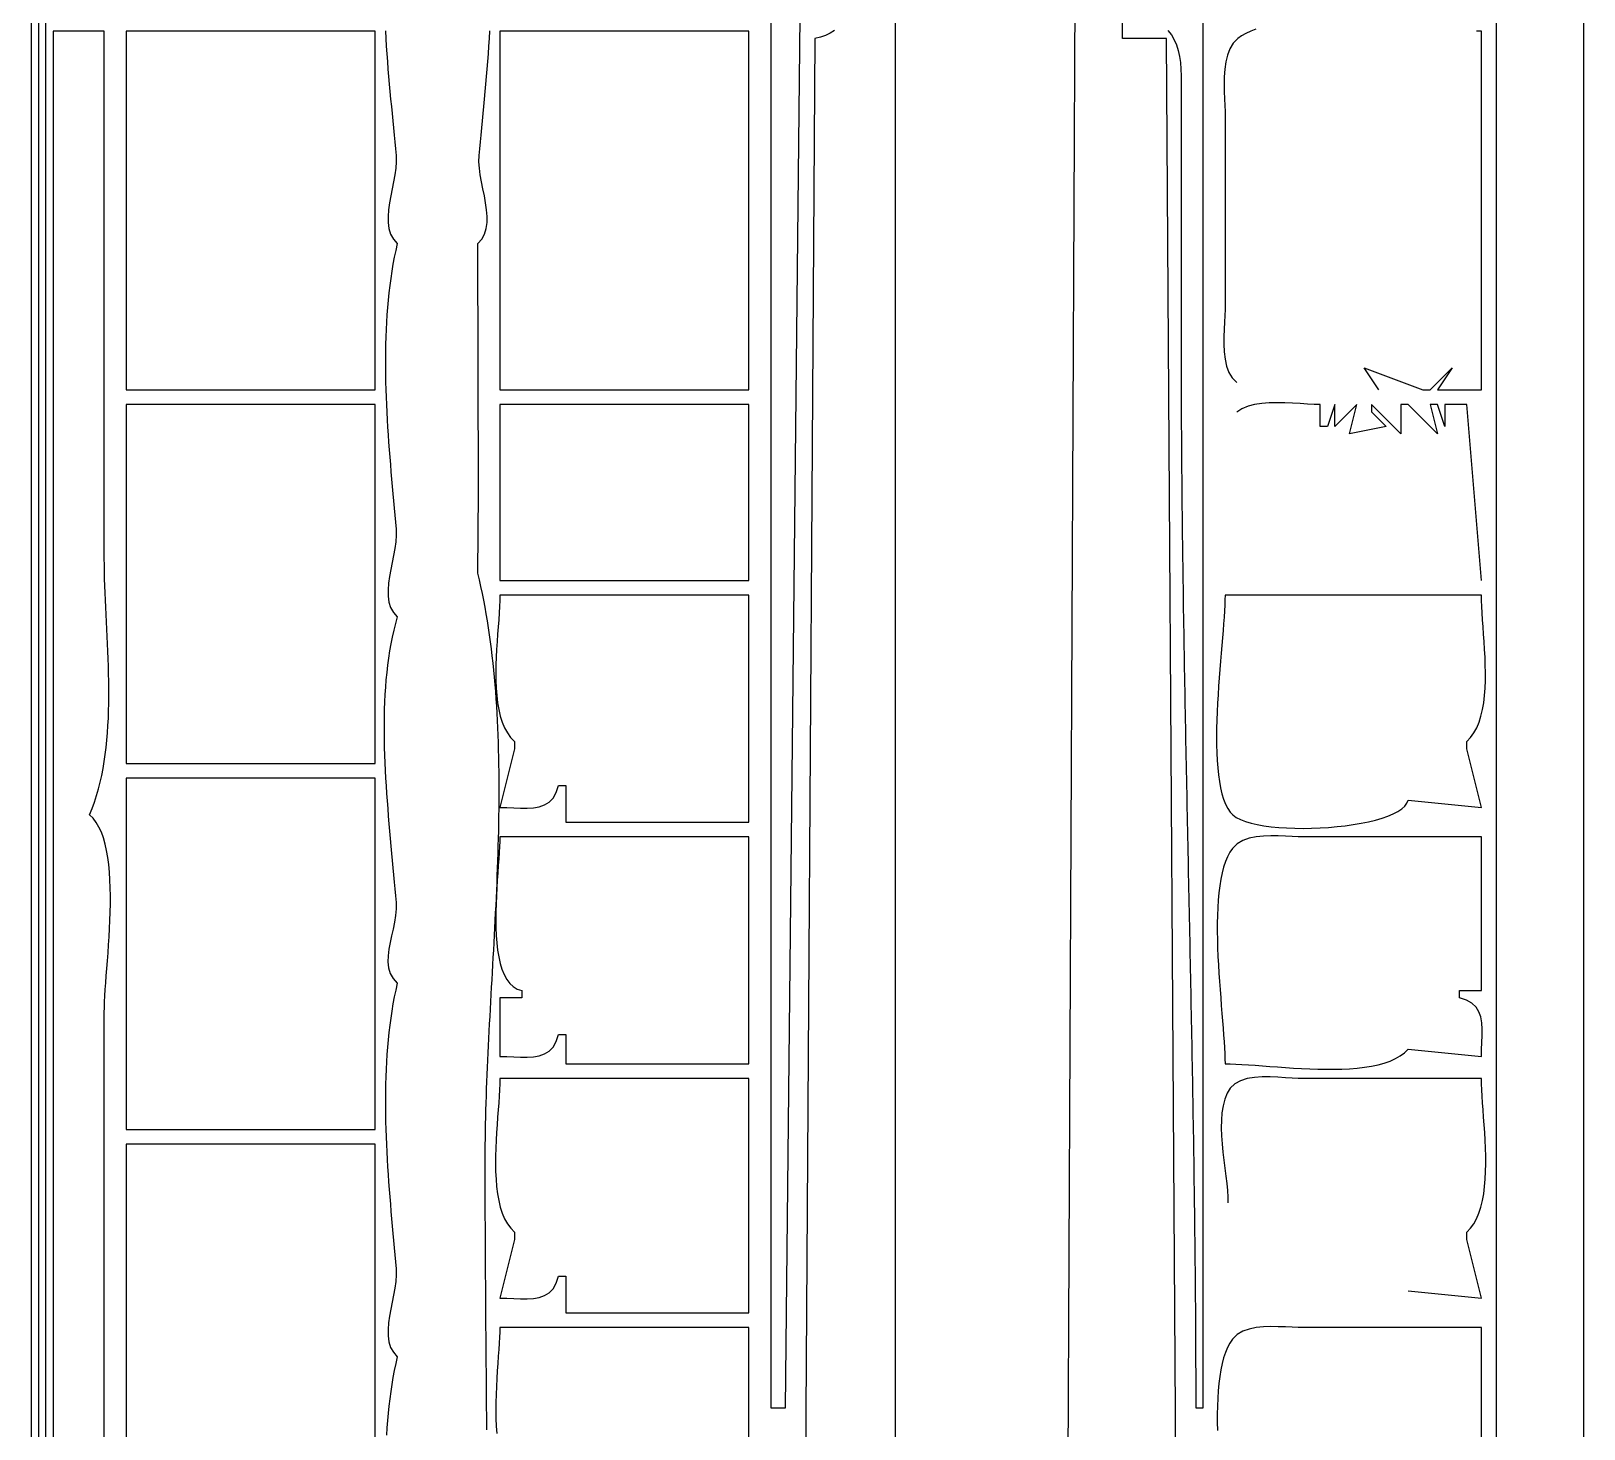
# Model space of a CAD drawing. Header units: metres. Extents: x 134 to 749, y 125 to 1181.
# Drawn here: x 290 to 502, y 752.1 to 943 of the extents above; entities that cross this region are included whole.
import ezdxf

# ---------------------------------------------------------------- set-up
doc = ezdxf.new("R2010")
doc.units = ezdxf.units.M

msp = doc.modelspace()

# ---------------------------------------------------------------- linework, layer by layer
for p, q in [((290, 1125), (290, 506)), ((291, 1124), (291, 603)), ((292, 603), (292, 1122)), ((502, 666), (502, 1120)), ((490, 1097), (490, 666)), ((439, 942), (439, 1068)), ((408, 653), (408, 1053)), ((433, 1053), (431, 638)), ((391, 983), (391, 755)), ((450, 755), (450, 982)), ((393, 755), (395, 945)), ((293, 943), (293, 731)), ((300, 943), (293, 943)), ((300, 871), (300, 943)), ((303, 943), (303, 894)), ((337, 943), (303, 943)), ((337, 894), (337, 943)), ((338.3721, 943.0226), (338.4312, 941.9751)), ((338.4312, 941.9751), (338.4972, 940.9294)), ((352.5026, 940.9294), (352.5686, 941.9751)), ((352.5686, 941.9751), (352.6278, 943.0226)), ((354, 943), (354, 894)), ((388, 943), (354, 943)), ((388, 894), (388, 943)), ((397, 942), (395, 638)), ((397.7585, 942.1644), (397, 942)), ((398.461, 942.4042), (397.7585, 942.1644)), ((399.1095, 942.7161), (398.461, 942.4042)), ((399.706, 943.0965), (399.1095, 942.7161)), ((445, 942), (439, 942)), ((447, 638), (445, 942)), ((445.1985, 943.0677), (445.6859, 942.4713)), ((445.6859, 942.4713), (446.0789, 941.8155)), ((446.0789, 941.8155), (446.3876, 941.105)), ((454.1257, 941.3387), (453.6575, 940.5814)), ((454.7422, 941.9722), (454.1257, 941.3387)), ((455.2643, 942.3464), (454.7423, 941.9722)), ((455.8542, 942.6823), (455.2643, 942.3464)), ((456.5079, 942.9815), (455.8542, 942.6823)), ((457.2216, 943.2456), (456.5079, 942.9815)), ((488, 943), (487.3449, 943.0084)), ((488, 894), (488, 943)), ((338.4972, 940.9294), (338.5695, 939.8862)), ((338.5695, 939.8862), (338.6472, 938.8464)), ((352.3526, 938.8465), (352.4303, 939.8863)), ((352.4303, 939.8863), (352.5026, 940.9294)), ((446.3876, 941.105), (446.6217, 940.3443)), ((446.6217, 940.3443), (446.7911, 939.538)), ((446.7911, 939.538), (446.9059, 938.6906)), ((453.3186, 939.7232), (453.0902, 938.7872)), ((453.6575, 940.5814), (453.3186, 939.7232)), ((338.6472, 938.8464), (338.7297, 937.8108)), ((338.7297, 937.8108), (338.8162, 936.7801)), ((352.1836, 936.7801), (352.2701, 937.8108)), ((352.2701, 937.8108), (352.3526, 938.8465)), ((446.9059, 938.6906), (446.9758, 937.8067)), ((446.9758, 937.8067), (447.0109, 936.891)), ((452.9533, 937.7967), (452.8892, 936.7746)), ((453.0902, 938.7872), (452.9533, 937.7967)), ((338.8162, 936.7801), (338.9061, 935.7552)), ((338.9061, 935.7552), (338.9986, 934.7368)), ((352.0013, 934.7368), (352.0937, 935.7552)), ((352.0937, 935.7552), (352.1836, 936.7801)), ((447.0158, 934.9819), (447.0055, 933.9977)), ((447.0109, 936.891), (447.0209, 935.9478)), ((447.0209, 935.9478), (447.0158, 934.9819)), ((452.8892, 936.7746), (452.879, 935.7441)), ((452.879, 935.7441), (452.9039, 934.7283)), ((338.9986, 934.7368), (339.0929, 933.7258)), ((339.0929, 933.7258), (339.1884, 932.723)), ((351.8114, 932.7231), (351.9069, 933.7259)), ((351.9069, 933.7259), (352.0013, 934.7368)), ((447.0055, 933.9977), (447, 933)), ((447, 933), (447, 900)), ((452.9039, 934.7283), (452.9449, 933.7502)), ((452.9449, 933.7502), (452.9832, 932.8331)), ((452.9832, 932.8331), (453, 932)), ((339.1884, 932.723), (339.2844, 931.7292)), ((339.2844, 931.7292), (339.3801, 930.7452)), ((339.3801, 930.7452), (339.4748, 929.7717)), ((351.525, 929.7718), (351.6197, 930.7452)), ((351.6197, 930.7452), (351.7154, 931.7292)), ((351.7154, 931.7292), (351.8114, 932.7231)), ((453, 932), (453, 905)), ((339.4748, 929.7717), (339.5678, 928.8097)), ((339.5678, 928.8097), (339.6583, 927.8598)), ((351.3415, 927.8599), (351.432, 928.8097)), ((351.432, 928.8097), (351.525, 929.7718)), ((339.6583, 927.8598), (339.7458, 926.923)), ((339.7458, 926.923), (339.8294, 926)), ((351.1705, 926), (351.254, 926.923)), ((351.254, 926.923), (351.3415, 927.8599)), ((339.8528, 925.1586), (339.7919, 924.2724)), ((339.8294, 926), (339.8528, 925.1586)), ((351.147, 925.1586), (351.1705, 926)), ((351.2079, 924.2725), (351.147, 925.1586)), ((339.4999, 922.4081), (339.31, 921.4512)), ((339.6674, 923.3521), (339.4999, 922.4081)), ((339.7919, 924.2724), (339.6674, 923.3521)), ((351.3324, 923.3522), (351.2079, 924.2725)), ((351.4999, 922.4082), (351.3324, 923.3522)), ((351.6898, 921.4513), (351.4999, 922.4082)), ((339.1184, 920.4918), (338.9456, 919.5405)), ((339.31, 921.4512), (339.1184, 920.4918)), ((351.8814, 920.4919), (351.6898, 921.4513)), ((352.0542, 919.5406), (351.8814, 920.4919)), ((338.8125, 918.6081), (338.7395, 917.7049)), ((338.9456, 919.5405), (338.8125, 918.6081)), ((352.1873, 918.6081), (352.0542, 919.5406)), ((352.2603, 917.705), (352.1873, 918.6081)), ((338.7395, 917.7049), (338.7474, 916.8417)), ((338.7474, 916.8417), (338.8567, 916.029)), ((338.8567, 916.029), (339.0881, 915.2774)), ((351.9117, 915.2774), (352.1432, 916.029)), ((352.1432, 916.029), (352.2525, 916.8417)), ((352.2525, 916.8417), (352.2603, 917.705)), ((339.0881, 915.2774), (339.4623, 914.5975)), ((339.4623, 914.5975), (340, 914)), ((340, 914), (339.7868, 913.063)), ((351, 914), (351.5375, 914.5975)), ((351.0941, 880.0008), (351, 914)), ((351.5375, 914.5975), (351.9117, 915.2774)), ((339.591, 912.1169), (339.4119, 911.1619)), ((339.7868, 913.063), (339.591, 912.1169)), ((339.249, 910.1987), (339.1019, 909.2277)), ((339.4119, 911.1619), (339.249, 910.1987)), ((338.9701, 908.2493), (338.8529, 907.2641)), ((339.1019, 909.2277), (338.9701, 908.2493)), ((338.6607, 905.275), (338.5847, 904.2722)), ((338.75, 906.2725), (338.6607, 905.275)), ((338.8529, 907.2641), (338.75, 906.2725)), ((338.5213, 903.2644), (338.4702, 902.2521)), ((338.5847, 904.2722), (338.5213, 903.2644)), ((452.9352, 903.2694), (452.8836, 902.2904)), ((452.9805, 904.1809), (452.9352, 903.2694)), ((453, 905), (452.9805, 904.1809)), ((338.4306, 901.2359), (338.4023, 900.2162)), ((338.4702, 902.2521), (338.4306, 901.2359)), ((452.8454, 901.2689), (452.8402, 900.2299)), ((452.8836, 902.2904), (452.8454, 901.2689)), ((338.3846, 899.1935), (338.377, 898.1683)), ((338.4023, 900.2162), (338.3846, 899.1935)), ((447, 900), (447.0002, 899.0006)), ((447.0002, 899.0006), (447.0011, 898.0011)), ((452.8402, 900.2299), (452.8877, 899.1984)), ((452.8877, 899.1984), (453.0076, 898.1993)), ((338.377, 898.1683), (338.379, 897.1411)), ((338.379, 897.1411), (338.3902, 896.1123)), ((447.0011, 898.0011), (447.0025, 897.0015)), ((447.0025, 897.0015), (447.0044, 896.0018)), ((453.0076, 898.1993), (453.2195, 897.2577)), ((453.2195, 897.2577), (453.5429, 896.3986)), ((474, 894), (472, 897)), ((472, 897), (480, 894)), ((481, 894), (484, 897)), ((484, 897), (482, 894)), ((338.3902, 896.1123), (338.41, 895.0824)), ((338.41, 895.0824), (338.4379, 894.0519)), ((447.0044, 896.0018), (447.0069, 895.0019)), ((447.0069, 895.0019), (447.0099, 894.0019)), ((453.5429, 896.3986), (453.9977, 895.6469)), ((453.9977, 895.6469), (454.6034, 895.0278)), ((303, 894), (337, 894)), ((338.4379, 894.0519), (338.4733, 893.0214)), ((338.4733, 893.0214), (338.5159, 891.9912)), ((354, 894), (388, 894)), ((447.0099, 894.0019), (447.0135, 893.0018)), ((447.0135, 893.0018), (447.0175, 892.0015)), ((480, 894), (481, 894)), ((482, 894), (488, 894)), ((303, 892), (303, 843)), ((337, 892), (303, 892)), ((337, 843), (337, 892)), ((338.5159, 891.9912), (338.565, 890.9618)), ((338.565, 890.9618), (338.6202, 889.9338)), ((354, 892), (354, 868)), ((388, 892), (354, 892)), ((388, 868), (388, 892)), ((447.0175, 892.0015), (447.0221, 891.0012)), ((447.0221, 891.0012), (447.0272, 890.0007)), ((455.3178, 891.4282), (454.6034, 890.9722)), ((456.1387, 891.7687), (455.3178, 891.4282)), ((457.0469, 892.0081), (456.1387, 891.7687)), ((458.0234, 892.1608), (457.0469, 892.0081)), ((459.049, 892.2413), (458.0234, 892.1608)), ((460.1046, 892.2641), (459.049, 892.2413)), ((461.1712, 892.2437), (460.1046, 892.2641)), ((462.2297, 892.1946), (461.1712, 892.2437)), ((463.2609, 892.1311), (462.2297, 892.1946)), ((464.2457, 892.0679), (463.2609, 892.1311)), ((465.1651, 892.0194), (464.2457, 892.0679)), ((466, 892), (465.1651, 892.0194)), ((466, 889), (466, 892)), ((468, 892), (467, 889)), ((471, 892), (468, 889)), ((468, 889), (468, 892)), ((470, 888), (471, 892)), ((477, 888), (473, 892)), ((473, 892), (473, 891)), ((473, 891), (475, 889)), ((478, 892), (477, 892)), ((477, 892), (477, 888)), ((482, 888), (478, 892)), ((482, 892), (481, 892)), ((481, 892), (482, 888)), ((483, 889), (482, 892)), ((486, 892), (483, 892)), ((483, 892), (483, 889)), ((488, 868), (486, 892)), ((338.6202, 889.9338), (338.6809, 888.9075)), ((338.6809, 888.9075), (338.7467, 887.8836)), ((447.0272, 890.0007), (447.0327, 889.0001)), ((447.0327, 889.0001), (447.0388, 887.9995)), ((467, 889), (466, 889)), ((475, 889), (470, 888)), ((338.7467, 887.8836), (338.8171, 886.8624)), ((338.8171, 886.8624), (338.8914, 885.8445)), ((447.0388, 887.9995), (447.0453, 886.9987)), ((447.0453, 886.9987), (447.0523, 885.9978)), ((338.8914, 885.8445), (338.9693, 884.8304)), ((338.9693, 884.8304), (339.0502, 883.8204)), ((447.0523, 885.9978), (447.0597, 884.9968)), ((447.0597, 884.9968), (447.0676, 883.9957)), ((339.0502, 883.8204), (339.1335, 882.8152)), ((339.1335, 882.8152), (339.2189, 881.8151)), ((447.0676, 883.9957), (447.076, 882.9945)), ((447.076, 882.9945), (447.0848, 881.9932)), ((447.0848, 881.9932), (447.094, 880.9919)), ((339.2189, 881.8151), (339.3057, 880.8207)), ((339.3057, 880.8207), (339.3935, 879.8324)), ((339.3935, 879.8324), (339.4818, 878.8507)), ((351, 869), (351.0941, 880.0008)), ((447.094, 880.9919), (447.1036, 879.9904)), ((447.1036, 879.9904), (447.1136, 878.9889)), ((339.4818, 878.8507), (339.5701, 877.8762)), ((339.5701, 877.8762), (339.6577, 876.9092)), ((447.1136, 878.9889), (447.1241, 877.9872)), ((447.1241, 877.9872), (447.1349, 876.9855)), ((339.6577, 876.9092), (339.7443, 875.9503)), ((339.7443, 875.9503), (339.8294, 875)), ((447.1349, 876.9855), (447.1462, 875.9838)), ((447.1462, 875.9838), (447.1578, 874.9819)), ((339.8528, 874.1586), (339.7919, 873.2725)), ((339.8294, 875), (339.8528, 874.1586)), ((447.1578, 874.9819), (447.1698, 873.98)), ((447.1698, 873.98), (447.1822, 872.978)), ((339.4999, 871.4082), (339.31, 870.4512)), ((339.6674, 872.3521), (339.4999, 871.4082)), ((339.7919, 873.2725), (339.6674, 872.3521)), ((447.1822, 872.978), (447.1949, 871.9759)), ((447.1949, 871.9759), (447.2079, 870.9738)), ((300.0051, 870.0824), (300, 871)), ((300.0199, 869.1521), (300.0051, 870.0824)), ((339.1184, 869.4918), (338.9456, 868.5406)), ((339.31, 870.4512), (339.1184, 869.4918)), ((447.2079, 870.9738), (447.2214, 869.9716)), ((447.2214, 869.9716), (447.2351, 868.9694)), ((300.043, 868.2097), (300.0199, 869.1521)), ((300.0735, 867.2563), (300.043, 868.2097)), ((300.11, 866.2926), (300.0735, 867.2563)), ((338.8125, 867.6081), (338.7395, 866.7049)), ((338.9456, 868.5406), (338.8125, 867.6081)), ((351.2135, 868.0801), (351, 869)), ((351.4173, 867.1557), (351.2135, 868.0801)), ((351.6116, 866.2269), (351.4173, 867.1557)), ((354, 868), (388, 868)), ((447.2351, 868.9694), (447.2492, 867.9671)), ((447.2492, 867.9671), (447.2636, 866.9648)), ((300.1516, 865.3196), (300.11, 866.2926)), ((300.1969, 864.338), (300.1516, 865.3196)), ((338.7395, 866.7049), (338.7474, 865.8417)), ((338.7474, 865.8417), (338.8567, 865.029)), ((338.8567, 865.029), (339.0881, 864.2774)), ((351.7966, 865.2936), (351.6116, 866.2269)), ((351.9724, 864.3561), (351.7966, 865.2936)), ((353.9875, 865.2489), (353.9533, 864.4324)), ((354, 866), (353.9875, 865.2489)), ((388, 866), (354, 866)), ((388, 835), (388, 866)), ((447.2636, 866.9648), (447.2783, 865.9624)), ((447.2783, 865.9624), (447.2933, 864.9599)), ((452.9908, 865.3459), (452.9648, 864.6226)), ((453, 866), (452.9908, 865.3459)), ((488, 866), (453, 866)), ((488.0124, 865.2489), (488, 866)), ((488.0466, 864.4324), (488.0124, 865.2489)), ((300.2449, 863.3487), (300.1969, 864.338)), ((300.2945, 862.3526), (300.2449, 863.3487)), ((339.0881, 864.2774), (339.4623, 863.5975)), ((339.4623, 863.5975), (340, 863)), ((340, 863), (339.7471, 862.0992)), ((352.1392, 863.4145), (351.9724, 864.3561)), ((352.2972, 862.4688), (352.1392, 863.4145)), ((353.9022, 863.558), (353.8388, 862.6333)), ((353.9533, 864.4324), (353.9022, 863.558)), ((447.2933, 864.9599), (447.3086, 863.9574)), ((447.3086, 863.9574), (447.3242, 862.9549)), ((447.3242, 862.9549), (447.34, 861.9523)), ((452.8697, 862.9883), (452.8047, 862.0875)), ((452.9237, 863.835), (452.8697, 862.9883)), ((452.9648, 864.6226), (452.9237, 863.835)), ((488.0977, 863.558), (488.0466, 864.4324)), ((488.1611, 862.6333), (488.0977, 863.558)), ((300.3444, 861.3505), (300.2945, 862.3526)), ((300.3935, 860.3433), (300.3444, 861.3505)), ((339.5162, 861.1841), (339.3066, 860.2554)), ((339.7471, 862.0992), (339.5162, 861.1841)), ((352.4466, 861.5192), (352.2972, 862.4688)), ((352.5875, 860.5657), (352.4466, 861.5192)), ((353.7678, 861.6659), (353.6941, 860.6632)), ((353.8388, 862.6333), (353.7678, 861.6659)), ((447.34, 861.9523), (447.3562, 860.9497)), ((447.3562, 860.9497), (447.3726, 859.9471)), ((452.7306, 861.1377), (452.6495, 860.144)), ((452.8047, 862.0875), (452.7306, 861.1377)), ((488.2321, 861.6658), (488.1611, 862.6333)), ((488.3058, 860.6632), (488.2321, 861.6658)), ((300.4407, 859.3318), (300.3935, 860.3433)), ((300.4848, 858.3169), (300.4407, 859.3318)), ((339.1175, 859.3138), (338.9482, 858.3601)), ((339.3066, 860.2554), (339.1175, 859.3138)), ((352.7202, 859.6086), (352.5875, 860.5657)), ((352.8447, 858.6479), (352.7202, 859.6086)), ((352.9613, 857.6837), (352.8447, 858.6479)), ((353.6223, 859.6329), (353.5572, 858.5825)), ((353.6941, 860.6632), (353.6223, 859.6329)), ((447.3726, 859.9471), (447.3892, 858.9444)), ((447.3892, 858.9444), (447.4061, 857.9417)), ((452.5632, 859.1115), (452.4739, 858.0452)), ((452.6495, 860.144), (452.5632, 859.1115)), ((488.3776, 859.6329), (488.3058, 860.6632)), ((488.4426, 858.5825), (488.3776, 859.6329)), ((300.5246, 857.2995), (300.4848, 858.3169)), ((300.5591, 856.2803), (300.5246, 857.2995)), ((338.7979, 857.3949), (338.666, 856.4191)), ((338.9482, 858.3601), (338.7979, 857.3949)), ((353.0702, 856.7161), (352.9613, 857.6837)), ((353.1715, 855.7452), (353.0702, 856.7161)), ((353.5036, 857.5196), (353.4661, 856.4517)), ((353.5572, 858.5825), (353.5036, 857.5196)), ((447.4061, 857.9417), (447.4233, 856.9389)), ((447.4233, 856.9389), (447.4407, 855.9362)), ((452.3835, 856.9503), (452.2939, 855.8317)), ((452.4739, 858.0452), (452.3835, 856.9503)), ((488.4963, 857.5195), (488.4426, 858.5825)), ((488.5338, 856.4516), (488.4963, 857.5195)), ((300.587, 855.2604), (300.5591, 856.2803)), ((300.6073, 854.2404), (300.587, 855.2604)), ((338.4545, 854.4386), (338.3733, 853.4353)), ((338.5518, 855.4334), (338.4545, 854.4386)), ((338.666, 856.4191), (338.5518, 855.4334)), ((353.2654, 854.7712), (353.1715, 855.7452)), ((353.3521, 853.7941), (353.2654, 854.7712)), ((353.4661, 856.4517), (353.4494, 855.3863)), ((353.4494, 855.3863), (353.4584, 854.3312)), ((447.4407, 855.9362), (447.4583, 854.9334)), ((447.4583, 854.9334), (447.4761, 853.9306)), ((452.2071, 854.6947), (452.1251, 853.5442)), ((452.2939, 855.8317), (452.2071, 854.6947)), ((488.5504, 855.3863), (488.5338, 856.4516)), ((488.5414, 854.3311), (488.5504, 855.3863)), ((300.6187, 853.2213), (300.6073, 854.2404)), ((300.6201, 852.2039), (300.6187, 853.2213)), ((338.3076, 852.4243), (338.2567, 851.4063)), ((338.3733, 853.4353), (338.3076, 852.4243)), ((353.4317, 852.8141), (353.3521, 853.7941)), ((353.5045, 851.8313), (353.4317, 852.8141)), ((353.4584, 854.3312), (353.4978, 853.2937)), ((353.4978, 853.2937), (353.5723, 852.2815)), ((353.5723, 852.2815), (353.6866, 851.302)), ((447.4761, 853.9306), (447.4941, 852.9278)), ((447.4941, 852.9278), (447.5123, 851.925)), ((452.0499, 852.3854), (451.9834, 851.2234)), ((452.1251, 853.5442), (452.0499, 852.3854)), ((488.3132, 851.302), (488.4276, 852.2814)), ((488.4276, 852.2814), (488.502, 853.2936)), ((488.502, 853.2936), (488.5414, 854.3311)), ((300.5528, 849.1706), (300.5883, 850.1777)), ((300.5883, 850.1777), (300.6103, 851.1891)), ((300.6103, 851.1891), (300.6201, 852.2039)), ((338.2198, 850.3821), (338.1963, 849.3525)), ((338.2567, 851.4063), (338.2198, 850.3821)), ((353.5706, 850.8457), (353.5045, 851.8313)), ((353.6302, 849.8575), (353.5706, 850.8457)), ((353.6866, 851.302), (353.8455, 850.363)), ((353.8455, 850.363), (354.0537, 849.4719)), ((447.5123, 851.925), (447.5308, 850.9221)), ((447.5308, 850.9221), (447.5494, 849.9193)), ((451.9834, 851.2234), (451.9276, 850.0631)), ((487.9462, 849.4719), (488.1544, 850.363)), ((488.1544, 850.363), (488.3132, 851.302)), ((300.437, 847.1727), (300.5028, 848.1687)), ((300.5028, 848.1687), (300.5528, 849.1706)), ((338.1963, 849.3525), (338.1853, 848.3181)), ((338.1853, 848.3181), (338.1862, 847.2798)), ((353.6835, 848.8669), (353.6302, 849.8575)), ((353.7306, 847.8738), (353.6835, 848.8669)), ((354.0537, 849.4719), (354.3159, 848.6363)), ((354.3159, 848.6363), (354.6369, 847.8638)), ((447.5494, 849.9193), (447.5682, 848.9164)), ((447.5682, 848.9164), (447.5871, 847.9136)), ((451.8846, 848.9098), (451.8562, 847.7684)), ((451.9276, 850.0631), (451.8846, 848.9098)), ((487.363, 847.8637), (487.684, 848.6363)), ((487.684, 848.6363), (487.9462, 849.4719)), ((300.2535, 845.2022), (300.3542, 846.1836)), ((300.3542, 846.1836), (300.437, 847.1727)), ((338.1862, 847.2798), (338.1982, 846.2382)), ((338.1982, 846.2382), (338.2207, 845.1941)), ((353.7717, 846.8785), (353.7306, 847.8738)), ((353.8071, 845.8809), (353.7717, 846.8785)), ((353.8368, 844.8814), (353.8071, 845.8809)), ((354.6369, 847.8638), (355.0214, 847.1618)), ((355.0214, 847.1618), (355.4742, 846.538)), ((355.4742, 846.538), (356, 846)), ((356, 846), (356, 845)), ((447.5871, 847.9136), (447.6062, 846.9107)), ((447.6062, 846.9107), (447.6255, 845.9079)), ((447.6255, 845.9079), (447.6449, 844.905)), ((451.8562, 847.7684), (451.8445, 846.6441)), ((451.8445, 846.6441), (451.8514, 845.542)), ((486, 846), (486.5257, 846.538)), ((486, 845), (486, 846)), ((486.5257, 846.538), (486.9784, 847.1618)), ((486.9784, 847.1618), (487.363, 847.8637)), ((299.9932, 843.2659), (300.1335, 844.2293)), ((300.1335, 844.2293), (300.2535, 845.2022)), ((338.2207, 845.1941), (338.2529, 844.1482)), ((338.2529, 844.1482), (338.2941, 843.1013)), ((353.8611, 843.8798), (353.8368, 844.8814)), ((353.8801, 842.8765), (353.8611, 843.8798)), ((356, 845), (354, 837)), ((447.6449, 844.905), (447.6645, 843.9022)), ((447.6645, 843.9022), (447.6841, 842.8994)), ((451.8514, 845.542), (451.8789, 844.467)), ((451.8789, 844.467), (451.929, 843.4244)), ((488, 837), (486, 845)), ((299.6469, 841.3707), (299.8314, 842.3127)), ((299.8314, 842.3127), (299.9932, 843.2659)), ((303, 843), (337, 843)), ((338.2941, 843.1013), (338.3435, 842.0541)), ((338.3435, 842.0541), (338.4005, 841.0074)), ((353.894, 841.8714), (353.8801, 842.8765)), ((353.903, 840.8646), (353.894, 841.8714)), ((447.6841, 842.8994), (447.7039, 841.8965)), ((447.7039, 841.8965), (447.7239, 840.8937)), ((451.929, 843.4244), (452.0037, 842.4192)), ((452.0037, 842.4192), (452.1049, 841.4565)), ((298.9461, 838.6199), (299.2054, 839.5234)), ((299.2054, 839.5234), (299.4386, 840.4406)), ((299.4386, 840.4406), (299.6469, 841.3707)), ((303, 841), (303, 793)), ((337, 841), (303, 841)), ((337, 793), (337, 841)), ((338.4005, 841.0074), (338.4643, 839.9619)), ((338.4643, 839.9619), (338.5342, 838.9183)), ((353.9073, 839.8564), (353.903, 840.8646)), ((353.907, 838.8468), (353.9073, 839.8564)), ((361.7002, 839.0314), (362, 840)), ((362, 840), (363, 840)), ((363, 840), (363, 835)), ((447.7239, 840.8937), (447.7439, 839.891)), ((447.7439, 839.891), (447.764, 838.8882)), ((452.1049, 841.4565), (452.2346, 840.5413)), ((452.2346, 840.5413), (452.3948, 839.6787)), ((452.3948, 839.6787), (452.5874, 838.8739)), ((298.3445, 836.8573), (298.6595, 837.7309)), ((298.6595, 837.7309), (298.9461, 838.6199)), ((338.5342, 838.9183), (338.6095, 837.8774)), ((338.6095, 837.8774), (338.6895, 836.8399)), ((353.8935, 836.8237), (353.9024, 837.8358)), ((353.9024, 837.8358), (353.907, 838.8468)), ((360.1045, 837.3369), (360.7393, 837.7268)), ((360.7393, 837.7268), (361.2756, 838.2826)), ((361.2756, 838.2826), (361.7002, 839.0314)), ((447.764, 838.8882), (447.7842, 837.8855)), ((447.7842, 837.8855), (447.8045, 836.8828)), ((452.5874, 838.8739), (452.8145, 838.1318)), ((452.8145, 838.1318), (453.078, 837.4576)), ((453.078, 837.4576), (453.3799, 836.8564)), ((477.5459, 837.1813), (477.8387, 837.5797)), ((477.8387, 837.5797), (478, 838)), ((478, 838), (488, 837)), ((298, 836), (298.3445, 836.8573)), ((298.476, 835.5176), (298, 836)), ((298.8994, 834.9537), (298.476, 835.5176)), ((338.6895, 836.8399), (338.7734, 835.8066)), ((338.7734, 835.8066), (338.8605, 834.7781)), ((353.8639, 834.7964), (353.8806, 835.8105)), ((353.8806, 835.8105), (353.8935, 836.8237)), ((354, 837), (354.9583, 836.98)), ((354.9583, 836.98), (355.9097, 836.9379)), ((355.9097, 836.9379), (356.841, 836.9006)), ((356.841, 836.9006), (357.7393, 836.895)), ((357.7393, 836.895), (358.5914, 836.9479)), ((358.5914, 836.9479), (359.3841, 837.0863)), ((359.3841, 837.0863), (360.1045, 837.3369)), ((447.8045, 836.8828), (447.8249, 835.8801)), ((447.8249, 835.8801), (447.8453, 834.8774)), ((453.3799, 836.8564), (453.7222, 836.3333)), ((453.7222, 836.3333), (454.0691, 835.9721)), ((454.0691, 835.9721), (454.5343, 835.6448)), ((454.5343, 835.6448), (455.1086, 835.351)), ((455.1086, 835.351), (455.7827, 835.0901)), ((473.5441, 835.2765), (474.432, 835.534)), ((474.432, 835.534), (475.2439, 835.8161)), ((475.2439, 835.8161), (475.9705, 836.1223)), ((475.9705, 836.1223), (476.6025, 836.4522)), ((476.6025, 836.4522), (477.1307, 836.8054)), ((477.1307, 836.8054), (477.5459, 837.1813)), ((299.273, 834.3136), (298.8994, 834.9537)), ((299.5992, 833.603), (299.273, 834.3136)), ((299.8808, 832.8272), (299.5992, 833.603)), ((338.8605, 834.7781), (338.9501, 833.7554)), ((338.9501, 833.7554), (339.0415, 832.7389)), ((353.8196, 832.7656), (353.8435, 833.7814)), ((353.8435, 833.7814), (353.8639, 834.7964)), ((363, 835), (388, 835)), ((447.8453, 834.8774), (447.8658, 833.8748)), ((447.8658, 833.8748), (447.8864, 832.8722)), ((455.7827, 835.0901), (456.5474, 834.8619)), ((456.5474, 834.8619), (457.3933, 834.6657)), ((457.3933, 834.6657), (458.3113, 834.5013)), ((458.3113, 834.5013), (459.2921, 834.368)), ((459.2921, 834.368), (460.3264, 834.2656)), ((460.3264, 834.2656), (461.4049, 834.1935)), ((461.4049, 834.1935), (462.5185, 834.1513)), ((462.5185, 834.1513), (463.6579, 834.1386)), ((463.6579, 834.1386), (464.8137, 834.1548)), ((464.8137, 834.1548), (465.9768, 834.1997)), ((465.9768, 834.1997), (467.1379, 834.2727)), ((467.1379, 834.2727), (468.2877, 834.3734)), ((468.2877, 834.3734), (469.4171, 834.5013)), ((469.4171, 834.5013), (470.5166, 834.656)), ((470.5166, 834.656), (471.5771, 834.8371)), ((471.5771, 834.8371), (472.5894, 835.0441)), ((472.5894, 835.0441), (473.5441, 835.2765)), ((300.1202, 831.9919), (299.8808, 832.8272)), ((300.3202, 831.1024), (300.1202, 831.9919)), ((300.4832, 830.1644), (300.3202, 831.1024)), ((339.0415, 832.7389), (339.134, 831.7297)), ((339.134, 831.7297), (339.2268, 830.7282)), ((353.762, 830.7323), (353.7924, 831.7492)), ((353.7924, 831.7492), (353.8196, 832.7656)), ((353.9576, 831.6478), (353.9106, 830.8497)), ((353.9887, 832.3676), (353.9576, 831.6478)), ((354, 833), (353.9887, 832.3676)), ((388, 833), (354, 833)), ((388, 802), (388, 833)), ((447.8864, 832.8722), (447.907, 831.8697)), ((447.907, 831.8697), (447.9276, 830.8672)), ((454.0277, 831.3966), (453.6623, 830.869)), ((454.6611, 832.0132), (454.0277, 831.3966)), ((455.4252, 832.4667), (454.6611, 832.0132)), ((456.2929, 832.7803), (455.4252, 832.4667)), ((457.2373, 832.9771), (456.2929, 832.7803)), ((458.2314, 833.0801), (457.2373, 832.9771)), ((459.248, 833.1127), (458.2314, 833.0801)), ((460.2601, 833.0978), (459.248, 833.1127)), ((461.2409, 833.0586), (460.2601, 833.0978)), ((462.1632, 833.0183), (461.2409, 833.0586)), ((463, 833), (462.1632, 833.0183)), ((488, 833), (463, 833)), ((488, 812), (488, 833)), ((300.612, 829.1833), (300.4832, 830.1644)), ((300.7091, 828.1647), (300.612, 829.1833)), ((339.2268, 830.7282), (339.3193, 829.7354)), ((339.3193, 829.7354), (339.4106, 828.752)), ((353.6926, 828.6973), (353.7287, 829.715)), ((353.7853, 829.055), (353.7149, 828.0769)), ((353.7287, 829.715), (353.762, 830.7323)), ((353.8519, 829.9824), (353.7853, 829.055)), ((353.9106, 830.8497), (353.8519, 829.9824)), ((447.9276, 830.8672), (447.9482, 829.8647)), ((447.9482, 829.8647), (447.9689, 828.8623)), ((453.0542, 829.5933), (452.8073, 828.8549)), ((453.3385, 830.2663), (453.0542, 829.5933)), ((453.6623, 830.869), (453.3385, 830.2663)), ((300.7771, 827.114), (300.7091, 828.1647)), ((300.8186, 826.0367), (300.7771, 827.114)), ((339.4106, 828.752), (339.5001, 827.7786)), ((339.5001, 827.7786), (339.5871, 826.816)), ((339.5871, 826.816), (339.6708, 825.8651)), ((353.6448, 827.057), (353.5789, 826.0045)), ((353.6128, 826.6615), (353.6539, 827.6795)), ((353.7149, 828.0769), (353.6448, 827.057)), ((353.6539, 827.6795), (353.6926, 828.6973)), ((447.9689, 828.8623), (447.9896, 827.86)), ((447.9896, 827.86), (448.0103, 826.8577)), ((448.0103, 826.8577), (448.031, 825.8554)), ((452.418, 827.2012), (452.2716, 826.2956)), ((452.5959, 828.0559), (452.418, 827.2012)), ((452.8073, 828.8549), (452.5959, 828.0559)), ((300.8363, 824.9384), (300.8186, 826.0367)), ((300.8327, 823.8246), (300.8363, 824.9384)), ((339.6708, 825.8651), (339.7505, 824.9264)), ((339.7505, 824.9264), (339.8256, 824.0008)), ((353.5213, 824.9287), (353.476, 823.8385)), ((353.5789, 826.0045), (353.5213, 824.9287)), ((353.5239, 824.6259), (353.5694, 825.6436)), ((353.5694, 825.6436), (353.6128, 826.6615)), ((448.031, 825.8554), (448.0517, 824.8532)), ((448.0517, 824.8532), (448.0723, 823.8511)), ((452.1546, 825.3442), (452.0652, 824.3517)), ((452.2716, 826.2956), (452.1546, 825.3442)), ((300.7722, 821.5725), (300.8105, 822.7008)), ((300.8105, 822.7008), (300.8327, 823.8246)), ((339.8378, 823.1329), (339.7574, 822.2365)), ((339.8256, 824.0007), (339.8378, 823.1329)), ((353.3768, 821.5745), (353.4275, 822.5912)), ((353.4275, 822.5912), (353.4765, 823.6084)), ((353.4469, 822.7433), (353.4382, 821.6522)), ((353.476, 823.8385), (353.4469, 822.7433)), ((353.4765, 823.6084), (353.5239, 824.6259)), ((448.0723, 823.8511), (448.0929, 822.849)), ((448.0929, 822.849), (448.1135, 821.847)), ((452.0012, 823.323), (451.9607, 822.263)), ((452.0652, 824.3517), (452.0012, 823.323)), ((300.658, 819.3243), (300.7205, 820.4452)), ((300.7205, 820.4452), (300.7722, 821.5725)), ((339.6096, 821.3202), (339.4198, 820.393)), ((339.7574, 822.2365), (339.6096, 821.3202)), ((353.2716, 819.5429), (353.3248, 820.5583)), ((353.3248, 820.5583), (353.3768, 821.5745)), ((353.4382, 821.6522), (353.4537, 820.5742)), ((353.4537, 820.5742), (353.4977, 819.5186)), ((448.1135, 821.847), (448.1341, 820.8451)), ((448.1341, 820.8451), (448.1546, 819.8432)), ((451.9607, 822.263), (451.9416, 821.1766)), ((451.9416, 821.1766), (451.9421, 820.0687)), ((300.5872, 818.2155), (300.658, 819.3243)), ((339.0154, 818.5405), (338.8515, 817.6328)), ((339.2133, 819.4635), (339.0154, 818.5405)), ((339.4198, 820.393), (339.2133, 819.4635)), ((353.1624, 817.5144), (353.2174, 818.5282)), ((353.2174, 818.5282), (353.2716, 819.5429)), ((353.4977, 819.5186), (353.574, 818.4945)), ((353.574, 818.4945), (353.6866, 817.511)), ((448.1546, 819.8432), (448.175, 818.8414)), ((448.175, 818.8414), (448.1954, 817.8397)), ((451.9421, 820.0687), (451.96, 818.944)), ((451.96, 818.944), (451.9934, 817.8076)), ((300.4314, 816.056), (300.5108, 817.1242)), ((300.5108, 817.1242), (300.5872, 818.2155)), ((338.7469, 816.7492), (338.7269, 815.8985)), ((338.8515, 817.6328), (338.7469, 816.7492)), ((353.0506, 815.49), (353.1067, 816.5017)), ((353.1067, 816.5017), (353.1624, 817.5144)), ((353.6866, 817.511), (353.8397, 816.5774)), ((353.8397, 816.5774), (354.0371, 815.7028)), ((448.1954, 817.8397), (448.2157, 816.8381)), ((448.2157, 816.8381), (448.2359, 815.8365)), ((451.9934, 817.8076), (452.0403, 816.6643)), ((452.0403, 816.6643), (452.0986, 815.5189)), ((300.2739, 814.0106), (300.3515, 815.0162)), ((300.3515, 815.0162), (300.4314, 816.056)), ((338.7269, 815.8985), (338.8169, 815.0894)), ((338.8169, 815.0894), (339.0422, 814.3308)), ((339.0422, 814.3308), (339.4281, 813.6314)), ((352.9375, 813.4705), (352.9941, 814.4796)), ((352.9941, 814.4796), (353.0506, 815.49)), ((354.0371, 815.7028), (354.283, 814.8962)), ((354.283, 814.8962), (354.5813, 814.1669)), ((354.5813, 814.1669), (354.936, 813.5241)), ((448.2359, 815.8365), (448.256, 814.835)), ((448.256, 814.835), (448.276, 813.8336)), ((452.0986, 815.5189), (452.1664, 814.3763)), ((452.1664, 814.3763), (452.2417, 813.2415)), ((300.0802, 811.2529), (300.1356, 812.1234)), ((300.1356, 812.1234), (300.201, 813.0444)), ((300.201, 813.0444), (300.2739, 814.0106)), ((339.4281, 813.6314), (340, 813)), ((339.7868, 812.063), (339.591, 811.1169)), ((340, 813), (339.7868, 812.063)), ((352.8246, 811.4569), (352.8809, 812.4629)), ((352.8809, 812.4629), (352.9375, 813.4705)), ((354.936, 813.5241), (355.3513, 812.9768)), ((355.3513, 812.9768), (355.831, 812.5343)), ((355.831, 812.5343), (356.3792, 812.2056)), ((356.3792, 812.2056), (357, 812)), ((357, 812), (357, 811)), ((448.276, 813.8336), (448.296, 812.8323)), ((448.296, 812.8323), (448.3158, 811.8311)), ((452.2417, 813.2415), (452.3225, 812.1192)), ((452.3225, 812.1192), (452.4067, 811.0144)), ((485, 811), (485, 812)), ((485, 812), (488, 812)), ((300.0097, 809.6857), (300.0373, 810.4385)), ((300.0373, 810.4385), (300.0802, 811.2529)), ((339.4119, 810.1619), (339.249, 809.1987)), ((339.591, 811.1169), (339.4119, 810.1619)), ((352.7134, 809.4498), (352.7687, 810.4525)), ((352.7687, 810.4525), (352.8246, 811.4569)), ((357, 811), (354, 811)), ((354, 811), (354, 803)), ((448.3158, 811.8311), (448.3354, 810.83)), ((448.3354, 810.83), (448.355, 809.829)), ((452.4067, 811.0144), (452.4924, 809.932)), ((452.4924, 809.932), (452.5776, 808.8767)), ((485.9685, 810.7002), (485, 811)), ((486.7173, 810.2756), (485.9685, 810.7002)), ((487.2731, 809.7393), (486.7173, 810.2756)), ((300, 809), (300.0097, 809.6857)), ((300, 731), (300, 809)), ((339.1019, 808.2277), (338.9701, 807.2493)), ((339.249, 809.1987), (339.1019, 808.2277)), ((352.6052, 807.4504), (352.6588, 808.4491)), ((352.6588, 808.4491), (352.7134, 809.4498)), ((448.355, 809.829), (448.3744, 808.8281)), ((448.3744, 808.8281), (448.3937, 807.8273)), ((448.3937, 807.8273), (448.4128, 806.8266)), ((452.5776, 808.8767), (452.6602, 807.8536)), ((452.6602, 807.8536), (452.7384, 806.8674)), ((487.6629, 809.1045), (487.2731, 809.7393)), ((487.9136, 808.3841), (487.6629, 809.1045)), ((488.0519, 807.5914), (487.9136, 808.3841)), ((338.8529, 806.2641), (338.75, 805.2725)), ((338.9701, 807.2493), (338.8529, 806.2641)), ((352.5014, 805.4594), (352.5526, 806.4538)), ((352.5526, 806.4538), (352.6052, 807.4504)), ((361.7002, 805.0314), (362, 806)), ((362, 806), (363, 806)), ((363, 806), (363, 802)), ((448.4128, 806.8266), (448.4317, 805.826)), ((448.4317, 805.826), (448.4505, 804.8255)), ((452.7384, 806.8674), (452.81, 805.9231)), ((452.81, 805.9231), (452.873, 805.0255)), ((488.1049, 806.7393), (488.0519, 807.5914)), ((488.062, 804.9097), (488.0993, 805.841)), ((488.0993, 805.841), (488.1049, 806.7393)), ((338.6607, 804.275), (338.5847, 803.2722)), ((338.75, 805.2725), (338.6607, 804.275)), ((352.4035, 803.4776), (352.4517, 804.4673)), ((352.4517, 804.4673), (352.5014, 805.4594)), ((360.1045, 803.337), (360.7393, 803.7268)), ((360.7393, 803.7268), (361.2756, 804.2826)), ((361.2756, 804.2826), (361.7002, 805.0314)), ((448.4505, 804.8255), (448.4691, 803.8251)), ((448.4691, 803.8251), (448.4876, 802.8249)), ((452.873, 805.0255), (452.9256, 804.1795)), ((452.9256, 804.1795), (452.9656, 803.39)), ((476.9232, 803.0791), (477.5031, 803.5108)), ((477.5031, 803.5108), (478, 804)), ((478, 804), (488, 803)), ((488, 803), (488.0199, 803.9583)), ((488.0199, 803.9583), (488.062, 804.9097)), ((338.5213, 802.2644), (338.4702, 801.2521)), ((338.5847, 803.2722), (338.5213, 802.2644)), ((352.2709, 800.5244), (352.313, 801.5061)), ((352.313, 801.5061), (352.3573, 802.4905)), ((352.3573, 802.4905), (352.4035, 803.4776)), ((354, 803), (354.9583, 802.98)), ((354.9583, 802.98), (355.9097, 802.9379)), ((355.9097, 802.9379), (356.841, 802.9006)), ((356.841, 802.9006), (357.7393, 802.895)), ((357.7393, 802.895), (358.5914, 802.948)), ((358.5914, 802.948), (359.3841, 803.0863)), ((359.3841, 803.0863), (360.1045, 803.337)), ((363, 802), (388, 802)), ((448.4876, 802.8249), (448.5058, 801.8247)), ((448.5058, 801.8247), (448.5238, 800.8247)), ((452.9656, 803.39), (452.991, 802.6619)), ((452.991, 802.6619), (453, 802)), ((453, 802), (453.7043, 801.9895)), ((453.7043, 801.9895), (454.4758, 801.9601)), ((454.4758, 801.9601), (455.3083, 801.9148)), ((455.3083, 801.9148), (456.1959, 801.8567)), ((456.1959, 801.8567), (457.1326, 801.7889)), ((457.1326, 801.7889), (458.1124, 801.7143)), ((458.1124, 801.7143), (459.1292, 801.6361)), ((459.1292, 801.6361), (460.1771, 801.5573)), ((460.1771, 801.5573), (461.25, 801.4809)), ((461.25, 801.4809), (462.342, 801.41)), ((462.342, 801.41), (463.447, 801.3476)), ((470.0146, 801.3234), (471.0428, 801.4062)), ((471.0428, 801.4062), (472.0359, 801.522)), ((472.0359, 801.522), (472.988, 801.6737)), ((472.988, 801.6737), (473.8931, 801.8645)), ((473.8931, 801.8645), (474.7452, 802.0974)), ((474.7452, 802.0974), (475.5382, 802.3754)), ((475.5382, 802.3754), (476.2662, 802.7016)), ((476.2662, 802.7016), (476.9232, 803.0791)), ((338.4306, 800.2359), (338.4023, 799.2162)), ((338.4702, 801.2521), (338.4306, 800.2359)), ((352.1939, 798.5698), (352.2311, 799.5456)), ((352.2311, 799.5456), (352.2709, 800.5244)), ((353.9879, 799.2593), (353.9548, 798.4523)), ((354, 800), (353.9879, 799.2593)), ((388, 800), (354, 800)), ((388, 768), (388, 800)), ((448.5238, 800.8247), (448.5416, 799.8248)), ((448.5416, 799.8248), (448.5592, 798.825)), ((454.3341, 799.2614), (453.7222, 798.6666)), ((455.1105, 799.6862), (454.3341, 799.2614)), ((456.016, 799.9663), (455.1105, 799.6862)), ((457.0152, 800.127), (456.016, 799.9663)), ((458.0728, 800.1935), (457.0152, 800.127)), ((459.1534, 800.1913), (458.0728, 800.1935)), ((460.2218, 800.1455), (459.1534, 800.1913)), ((461.2426, 800.0815), (460.2218, 800.1455)), ((462.1804, 800.0246), (461.2426, 800.0815)), ((463, 800), (462.1804, 800.0246)), ((488, 800), (463, 800)), ((463.447, 801.3476), (464.5591, 801.2968)), ((464.5591, 801.2968), (465.6721, 801.2606)), ((465.6721, 801.2606), (466.7802, 801.2422)), ((466.7802, 801.2422), (467.8774, 801.2444)), ((467.8774, 801.2444), (468.9575, 801.2705)), ((468.9575, 801.2705), (470.0146, 801.3234)), ((488.012, 799.2593), (488, 800)), ((488.0451, 798.4523), (488.012, 799.2593)), ((338.3846, 798.1936), (338.377, 797.1684)), ((338.377, 797.1684), (338.379, 796.1411)), ((338.4023, 799.2162), (338.3846, 798.1936)), ((352.1277, 796.6276), (352.1594, 797.5971)), ((352.1594, 797.5971), (352.1939, 798.5698)), ((353.9047, 797.5864), (353.8422, 796.6686)), ((353.9548, 798.4523), (353.9047, 797.5864)), ((448.5592, 798.825), (448.5766, 797.8254)), ((448.5766, 797.8254), (448.5938, 796.8259)), ((452.9608, 797.1611), (452.7286, 796.2765)), ((453.2884, 797.9621), (452.9608, 797.1611)), ((453.7222, 798.6666), (453.2884, 797.9621)), ((488.0952, 797.5864), (488.0451, 798.4523)), ((488.1577, 796.6686), (488.0952, 797.5864)), ((338.379, 796.1411), (338.3902, 795.1123)), ((338.3902, 795.1123), (338.41, 794.0825)), ((352.0739, 794.6986), (352.0992, 795.6614)), ((352.0992, 795.6614), (352.1277, 796.6276)), ((353.7714, 795.7063), (353.6967, 794.7066)), ((353.8422, 796.6686), (353.7714, 795.7063)), ((448.5938, 796.8259), (448.6107, 795.8265)), ((448.6107, 795.8265), (448.6273, 794.8273)), ((452.5807, 795.3209), (452.5062, 794.3073)), ((452.7286, 796.2765), (452.5807, 795.3209)), ((488.2285, 795.7063), (488.1577, 796.6686)), ((488.3032, 794.7066), (488.2285, 795.7063)), ((303, 793), (337, 793)), ((338.41, 794.0825), (338.4379, 793.052)), ((338.4379, 793.052), (338.4733, 792.0214)), ((352.0337, 792.7837), (352.052, 793.7393)), ((352.052, 793.7393), (352.0739, 794.6986)), ((353.6223, 793.6768), (353.5527, 792.6242)), ((353.6967, 794.7066), (353.6223, 793.6768)), ((448.6273, 794.8273), (448.6437, 793.8282)), ((448.6437, 793.8282), (448.6599, 792.8292)), ((452.5062, 794.3073), (452.494, 793.2485)), ((452.494, 793.2485), (452.5333, 792.1573)), ((488.3776, 793.6768), (488.3032, 794.7066)), ((488.4472, 792.6241), (488.3776, 793.6768)), ((303, 791), (303, 742)), ((337, 791), (303, 791)), ((337, 742), (337, 791)), ((338.4733, 792.0214), (338.5159, 790.9912)), ((338.5159, 790.9912), (338.565, 789.9618)), ((352.0021, 789.9399), (352.0086, 790.8839)), ((352.0086, 790.8839), (352.0191, 791.8319)), ((352.0191, 791.8319), (352.0337, 792.7837)), ((353.492, 791.5558), (353.4447, 790.479)), ((353.5527, 792.6242), (353.492, 791.5558)), ((448.6599, 792.8292), (448.6757, 791.8304)), ((448.6757, 791.8304), (448.6913, 790.8317)), ((448.6913, 790.8317), (448.7066, 789.8332)), ((452.5333, 792.1573), (452.6129, 791.0467)), ((452.6129, 791.0467), (452.7221, 789.9293)), ((488.5079, 791.5558), (488.4472, 792.6241)), ((488.5552, 790.479), (488.5079, 791.5558)), ((338.565, 789.9618), (338.6202, 788.9338)), ((338.6202, 788.9338), (338.6809, 787.9076)), ((352, 789), (352.0021, 789.9399)), ((352.0003, 788.0004), (352, 789)), ((353.4149, 789.401), (353.4071, 788.329)), ((353.4447, 790.479), (353.4149, 789.401)), ((448.7066, 789.8332), (448.7216, 788.8349)), ((448.7216, 788.8349), (448.7363, 787.8366)), ((452.7221, 789.9293), (452.8497, 788.8182)), ((452.8497, 788.8182), (452.9848, 787.726)), ((488.585, 789.4009), (488.5552, 790.479)), ((488.5928, 788.3289), (488.585, 789.4009)), ((338.6809, 787.9076), (338.7467, 786.8836)), ((338.7467, 786.8836), (338.8171, 785.8625)), ((352.0011, 787.0009), (352.0003, 788.0004)), ((352.0025, 786.0012), (352.0011, 787.0009)), ((353.4071, 788.329), (353.4255, 787.2702)), ((353.4255, 787.2702), (353.4745, 786.2319)), ((448.7363, 787.8366), (448.7507, 786.8386)), ((448.7507, 786.8386), (448.7648, 785.8407)), ((452.9848, 787.726), (453.1164, 786.6657)), ((453.1164, 786.6657), (453.2336, 785.6501)), ((488.5254, 786.2318), (488.5744, 787.2701)), ((488.5744, 787.2701), (488.5928, 788.3289)), ((338.8171, 785.8625), (338.8914, 784.8446)), ((338.8914, 784.8446), (338.9693, 783.8304)), ((352.0043, 785.0016), (352.0025, 786.0012)), ((352.0066, 784.0019), (352.0043, 785.0016)), ((353.4745, 786.2319), (353.5583, 785.2212)), ((353.5583, 785.2212), (353.6812, 784.2455)), ((448.7648, 785.8407), (448.7785, 784.843)), ((448.7785, 784.843), (448.792, 783.8454)), ((453.2336, 785.6501), (453.3254, 784.6921)), ((453.3254, 784.6921), (453.3808, 783.8044)), ((488.3187, 784.2455), (488.4416, 785.2212)), ((488.4416, 785.2212), (488.5254, 786.2318)), ((338.9693, 783.8304), (339.0502, 782.8204)), ((339.0502, 782.8204), (339.1335, 781.8152)), ((352.0093, 783.0021), (352.0066, 784.0019)), ((352.0125, 782.0023), (352.0093, 783.0021)), ((353.6812, 784.2455), (353.8476, 783.3119)), ((353.8476, 783.3119), (354.0618, 782.4277)), ((354.0618, 782.4277), (354.328, 781.6001)), ((448.792, 783.8454), (448.805, 782.848)), ((448.805, 782.848), (448.8177, 781.8508)), ((453.3808, 783.8044), (453.3889, 783)), ((487.6719, 781.6001), (487.9381, 782.4277)), ((487.9381, 782.4277), (488.1523, 783.3119)), ((488.1523, 783.3119), (488.3187, 784.2455)), ((339.1335, 781.8152), (339.2189, 780.8151)), ((339.2189, 780.8151), (339.3057, 779.8207)), ((352.0161, 781.0025), (352.0125, 782.0023)), ((352.02, 780.0026), (352.0161, 781.0025)), ((354.328, 781.6001), (354.6507, 780.8363)), ((354.6507, 780.8363), (355.034, 780.1435)), ((448.8177, 781.8508), (448.8301, 780.8537)), ((448.8301, 780.8537), (448.8421, 779.8569)), ((486.9659, 780.1435), (487.3492, 780.8362)), ((487.3492, 780.8362), (487.6719, 781.6001)), ((339.3057, 779.8207), (339.3935, 778.8324)), ((339.3935, 778.8324), (339.4818, 777.8508)), ((352.0244, 779.0027), (352.02, 780.0026)), ((352.0291, 778.0028), (352.0244, 779.0027)), ((355.034, 780.1435), (355.4823, 779.529)), ((355.4823, 779.529), (356, 779)), ((356, 779), (356, 778)), ((448.8421, 779.8569), (448.8537, 778.8602)), ((448.8537, 778.8602), (448.865, 777.8637)), ((486, 779), (486.5176, 779.529)), ((486, 778), (486, 779)), ((486.5176, 779.529), (486.9659, 780.1435)), ((339.4818, 777.8508), (339.5701, 776.8762)), ((339.5701, 776.8762), (339.6577, 775.9092)), ((352.0342, 777.0028), (352.0291, 778.0028)), ((352.0396, 776.0027), (352.0342, 777.0028)), ((352.0453, 775.0027), (352.0396, 776.0027)), ((356, 778), (354, 770)), ((448.865, 777.8637), (448.8758, 776.8673)), ((448.8758, 776.8673), (448.8863, 775.8712)), ((488, 770), (486, 778)), ((339.6577, 775.9092), (339.7443, 774.9503)), ((339.7443, 774.9503), (339.8294, 774)), ((339.8294, 774), (339.8528, 773.1586)), ((352.0513, 774.0026), (352.0453, 775.0027)), ((352.0575, 773.0025), (352.0513, 774.0026)), ((448.8863, 775.8712), (448.8963, 774.8752)), ((448.8963, 774.8752), (448.9059, 773.8795)), ((448.9059, 773.8795), (448.9151, 772.8839)), ((339.7919, 772.2725), (339.6674, 771.3521)), ((339.8528, 773.1586), (339.7919, 772.2725)), ((352.0641, 772.0023), (352.0575, 773.0025)), ((352.0708, 771.0021), (352.0641, 772.0023)), ((361.2756, 771.2826), (361.7002, 772.0314)), ((361.7002, 772.0314), (362, 773)), ((362, 773), (363, 773)), ((363, 773), (363, 768)), ((448.9151, 772.8839), (448.9239, 771.8885)), ((448.9239, 771.8885), (448.9323, 770.8934)), ((339.4999, 770.4082), (339.31, 769.4512)), ((339.6674, 771.3521), (339.4999, 770.4082)), ((352.0778, 770.0019), (352.0708, 771.0021)), ((352.0851, 769.0017), (352.0778, 770.0019)), ((354, 770), (354.9583, 769.98)), ((354.9583, 769.98), (355.9097, 769.9379)), ((355.9097, 769.9379), (356.841, 769.9006)), ((356.841, 769.9006), (357.7393, 769.895)), ((357.7393, 769.895), (358.5914, 769.9479)), ((358.5914, 769.9479), (359.3841, 770.0863)), ((359.3841, 770.0863), (360.1045, 770.3369)), ((360.1045, 770.3369), (360.7393, 770.7268)), ((360.7393, 770.7268), (361.2756, 771.2826)), ((448.9323, 770.8934), (448.9402, 769.8984)), ((448.9402, 769.8984), (448.9476, 768.9036)), ((478, 771), (488, 770)), ((338.9456, 767.5406), (338.8125, 766.6081)), ((339.1184, 768.4918), (338.9456, 767.5406)), ((339.31, 769.4512), (339.1184, 768.4918)), ((352.0925, 768.0014), (352.0851, 769.0017)), ((352.1, 767.0012), (352.0925, 768.0014)), ((363, 768), (388, 768)), ((448.9476, 768.9036), (448.9546, 767.9091)), ((448.9546, 767.9091), (448.9611, 766.9147)), ((338.8125, 766.6081), (338.7395, 765.7049)), ((338.7395, 765.7049), (338.7474, 764.8417)), ((352.1078, 766.0009), (352.1, 767.0012)), ((352.1156, 765.0005), (352.1078, 766.0009)), ((353.9887, 765.3676), (353.9576, 764.6478)), ((354, 766), (353.9887, 765.3676)), ((388, 766), (354, 766)), ((388, 735), (388, 766)), ((448.9611, 766.9147), (448.9672, 765.9206)), ((448.9672, 765.9206), (448.9727, 764.9267)), ((455.4252, 765.4667), (454.6611, 765.0132)), ((456.2929, 765.7803), (455.4252, 765.4667)), ((457.2373, 765.9771), (456.2929, 765.7803)), ((458.2314, 766.0801), (457.2373, 765.9771)), ((459.248, 766.1127), (458.2314, 766.0801)), ((460.2601, 766.0978), (459.248, 766.1127)), ((461.2409, 766.0586), (460.2601, 766.0978)), ((462.1632, 766.0183), (461.2409, 766.0586)), ((463, 766), (462.1632, 766.0183)), ((488, 766), (463, 766)), ((488, 745), (488, 766)), ((338.7474, 764.8417), (338.8567, 764.029)), ((338.8567, 764.029), (339.0881, 763.2774)), ((339.0881, 763.2774), (339.4623, 762.5975)), ((352.1236, 764.0002), (352.1156, 765.0005)), ((352.1317, 762.9998), (352.1236, 764.0002)), ((353.9106, 763.8497), (353.8519, 762.9824)), ((353.9576, 764.6478), (353.9106, 763.8497)), ((448.9727, 764.9267), (448.9778, 763.933)), ((448.9778, 763.933), (448.9824, 762.9395)), ((453.3385, 763.2663), (453.0542, 762.5933)), ((453.6623, 763.869), (453.3385, 763.2663)), ((454.0277, 764.3966), (453.6623, 763.869)), ((454.6611, 765.0132), (454.0277, 764.3966)), ((339.4623, 762.5975), (340, 762)), ((340, 762), (339.7868, 761.063)), ((352.1399, 761.9994), (352.1317, 762.9998)), ((352.1481, 760.999), (352.1399, 761.9994)), ((353.7853, 762.0551), (353.7149, 761.0769)), ((353.8519, 762.9824), (353.7853, 762.0551)), ((448.9824, 762.9395), (448.9864, 761.9462)), ((448.9864, 761.9462), (448.99, 760.9532)), ((452.8073, 761.8549), (452.5959, 761.0559)), ((453.0542, 762.5933), (452.8073, 761.8549)), ((339.4119, 759.1619), (339.249, 758.1987)), ((339.591, 760.1169), (339.4119, 759.1619)), ((339.7868, 761.063), (339.591, 760.1169)), ((352.1565, 759.9986), (352.1481, 760.999)), ((352.1648, 758.9982), (352.1565, 759.9986)), ((352.1732, 757.9978), (352.1648, 758.9982)), ((353.5789, 759.0046), (353.5213, 757.9287)), ((353.6448, 760.057), (353.5789, 759.0046)), ((353.7149, 761.0769), (353.6448, 760.057)), ((448.99, 760.9532), (448.993, 759.9604)), ((448.993, 759.9604), (448.9955, 758.9679)), ((448.9955, 758.9679), (448.9974, 757.9755)), ((452.2716, 759.2956), (452.1546, 758.3442)), ((452.418, 760.2012), (452.2716, 759.2956)), ((452.5959, 761.0559), (452.418, 760.2012)), ((339.1019, 757.2277), (338.9701, 756.2493)), ((339.249, 758.1987), (339.1019, 757.2277)), ((352.1815, 756.9973), (352.1732, 757.9978)), ((352.1899, 755.9969), (352.1815, 756.9973)), ((353.5213, 757.9287), (353.476, 756.8386)), ((448.9974, 757.9755), (448.9988, 756.9834)), ((448.9988, 756.9834), (448.9997, 755.9916)), ((452.0652, 757.3517), (452.0012, 756.323)), ((452.1546, 758.3442), (452.0652, 757.3517)), ((338.8529, 755.2641), (338.75, 754.2725)), ((338.9701, 756.2493), (338.8529, 755.2641)), ((352.1982, 754.9964), (352.1899, 755.9969)), ((352.2065, 753.9959), (352.1982, 754.9964)), ((353.4469, 755.7434), (353.4382, 754.6522)), ((353.476, 756.8386), (353.4469, 755.7434)), ((391, 755), (393, 755)), ((448.9997, 755.9916), (449, 755)), ((449, 755), (450, 755)), ((451.9607, 755.263), (451.9416, 754.1766)), ((452.0012, 756.323), (451.9607, 755.263)), ((338.6607, 753.275), (338.5847, 752.2722)), ((338.75, 754.2725), (338.6607, 753.275)), ((352.2147, 752.9954), (352.2065, 753.9959)), ((352.2228, 751.995), (352.2147, 752.9954)), ((353.4382, 754.6522), (353.4537, 753.5742)), ((353.4537, 753.5742), (353.4977, 752.5186)), ((451.9416, 754.1766), (451.9421, 753.0687)), ((451.9421, 753.0687), (451.96, 751.944)), ((338.5847, 752.2722), (338.5213, 751.2644)), ((353.4977, 752.5186), (353.574, 751.4945))]:
    msp.add_line(p, q)

doc.saveas('drawing.dxf')
